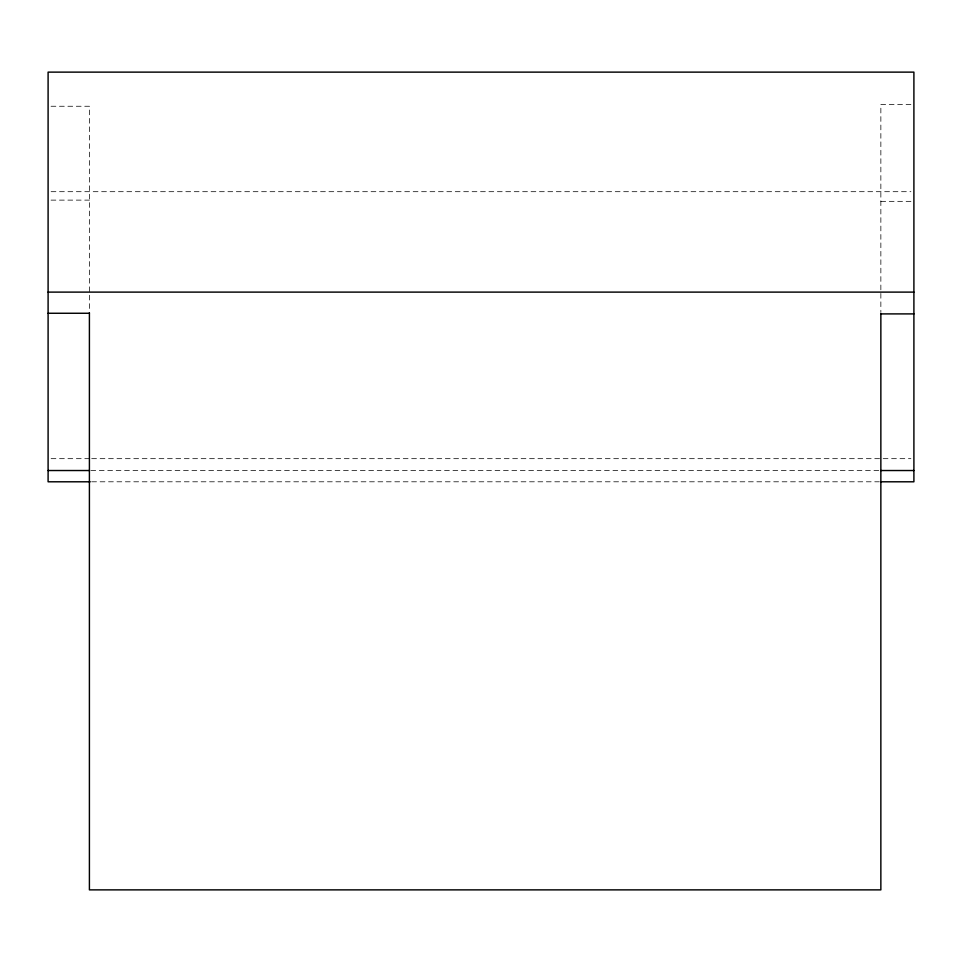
<?xml version="1.0" encoding="UTF-8"?>
<svg xmlns="http://www.w3.org/2000/svg" width="962" height="962" viewBox="0 0 962 962"><rect width="100%" height="100%" fill="white"/><g stroke="black" fill="none" stroke-linecap="round" stroke-linejoin="round"><path stroke-width="0.72" stroke-dasharray="4.81 3.61" d="M910.894 104.545L880.855 104.545L880.855 312.409M51.046 106.253L89.406 106.253L89.406 311.772M51.106 191.691L910.894 191.691M51.046 200.12L89.406 200.12M880.855 201.347L913.9 201.347M51.106 458.67L90.187 458.67M91.691 458.67L910.894 458.67M90.897 470.526L879.352 470.526M91.691 481.794L879.328 481.794"/><path stroke-width="1.44" d="M48.1 292.111L913.9 292.111M48.1 313.263L89.406 313.263M880.855 313.901L913.9 313.901M48.1 470.526L89.406 470.526M880.855 470.526L913.9 470.526M90.187 481.794L48.1 481.794L48.1 72.126L913.9 72.126L913.9 481.794L880.831 481.794M880.855 313.504L880.855 889.874L89.406 889.874L89.406 312.782"/></g></svg>
